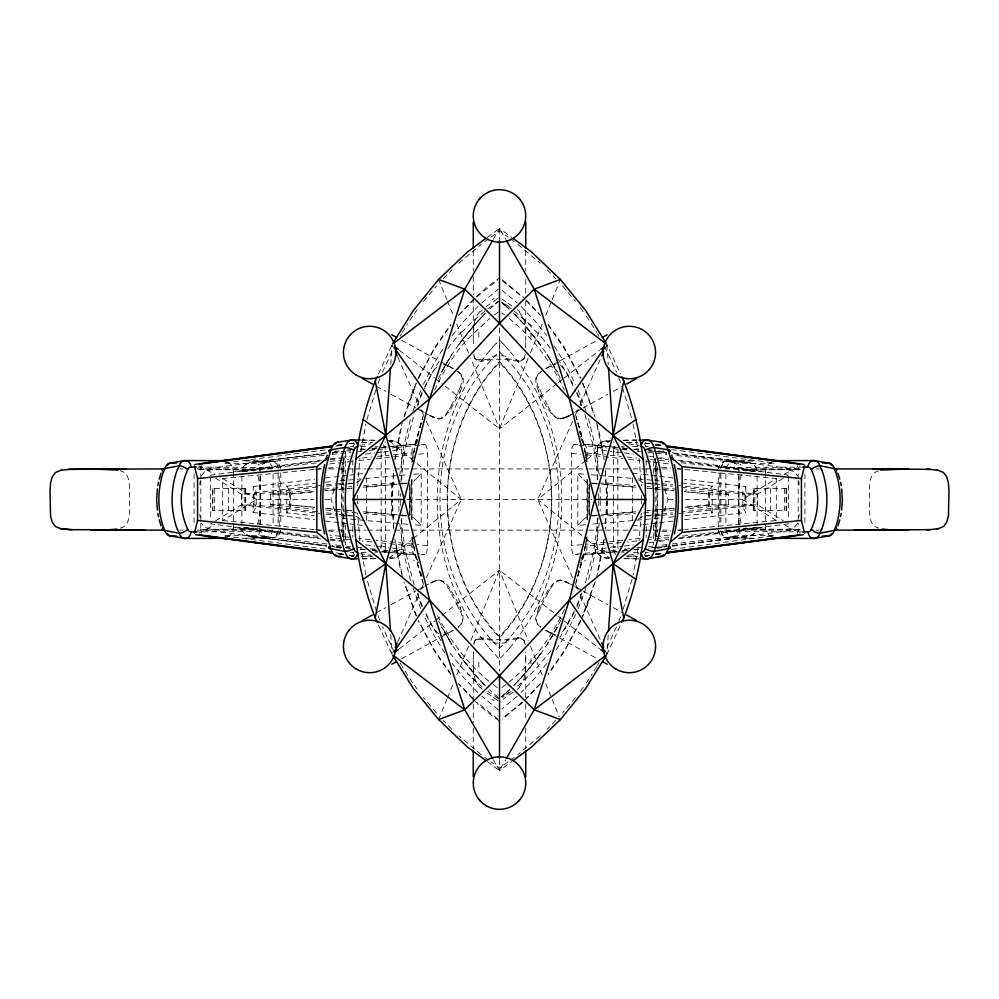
<?xml version="1.0" encoding="UTF-8"?>
<svg xmlns="http://www.w3.org/2000/svg" width="999" height="999" viewBox="0 0 999 999"><rect width="100%" height="100%" fill="white"/><g stroke="black" fill="none" stroke-linecap="round" stroke-linejoin="round"><path stroke-width="0.75" stroke-dasharray="5 3.75" d="M253.222 512.387L256.194 506.668L256.156 491.858L253.222 486.613L253.159 512.462L314.498 519.717M260.215 524.675L260.215 474.325M279.208 525.561L279.208 473.439M280.756 472.752L280.756 526.248M287.437 486.875L290.497 492.719L290.459 506.693L287.437 512.125A16.096 6.269 -37.4 0 1 286.775 512.887L293.281 513.561A371.965 14.91 4.3 0 0 313.986 515.634M415.547 554.845L414.922 554.87A8.891 2.847 -90 0 1 412.025 545.991L412.025 536.688M412.025 519.642L412.025 479.358M412.025 462.312L412.025 453.009A8.879 2.847 90 0 1 414.922 444.155L415.547 444.155M473.326 652.397L473.264 700.848M473.264 657.954L473.276 660.264M499.5 354.97L499.5 362.337M489.298 648.064A186.763 183.828 44.7 0 0 492.782 652.047L496.128 655.556A170.966 167.732 45 0 0 499.463 659.065L499.5 658.341M499.5 643.406C502.285 636.263 494.493 634.003 490.946 627.921C483.416 618.693 476.86 608.691 471.266 598.176C456.605 570.516 448.613 539.472 447.352 508.241C445.242 455.269 462.587 400.337 499.5 361.563C569.343 435.489 569.155 563.623 499.5 637.624M499.5 362.2L499.5 361.188M499.5 356.031L499.5 340.659M499.5 640.784L499.5 639.26M499.5 637.037L499.5 637.374M525.649 347.277L525.724 338.736M525.736 341.046L525.736 299.25M685.014 515.634A371.965 14.91 -4.3 0 0 705.706 513.561L712.212 512.887A16.096 6.269 37.4 0 1 711.575 512.125L708.503 506.281L708.541 492.257L711.563 486.875M718.244 526.248L718.244 472.752M719.792 473.439L719.792 525.561M738.785 474.325L738.785 524.675M684.502 519.717L745.841 512.462L742.844 507.205L742.806 492.282L745.841 486.538L684.502 479.283M473.276 338.736L473.351 347.277M499.5 352.147C578.746 425.399 578.771 572.19 499.5 648.189C420.429 571.378 419.805 427.997 499.5 351.436M525.724 660.264L525.649 651.723M290.497 492.769L289.46 494.105L289.46 504.895L290.497 506.281M708.503 506.281L709.54 504.895L709.54 494.105L708.503 492.769M598.751 500.724L598.676 505.606M600.312 500.811L600.074 511.251M606.655 500.849L605.307 527.722M400.287 496.565L400.324 493.643M357.317 499.5L357.392 495.379M641.608 503.621L641.658 500.874M256.194 492.395L254.133 494.155L317.295 487.212M392.37 495.467L393.693 471.278M398.701 495.579L398.926 487.749M742.806 506.718L744.48 504.87L757.579 504.845L783.266 520.729M473.326 652.734L473.351 651.723M525.661 346.94L525.674 346.266M392.145 496.565L393.594 470.192M606.893 500.961L605.406 528.808M409.752 485.214L409.79 515.209L409.79 483.791M473.389 332.467C473.601 325 474.4 316.608 480.319 311.288M525.611 666.533L524.075 678.821L519.492 686.862M357.667 485.776L359.902 458.304M641.333 513.224L639.098 540.696M409.865 483.791L409.865 515.209M589.135 515.209L589.21 483.791M258.866 534.89L259.865 528.758A8.516 5.532 -89.9 0 0 259.952 528.209M740.134 464.135L740.059 464.935A9.378 2.547 -71.1 0 1 741.108 465.109M411.538 479.682L410.789 499.5L411.551 519.555M400.849 481.93L405.107 448.539L414.061 414.51M390.734 364.523L392.12 344.505L393.381 347.352M605.619 651.648L606.88 654.495L608.266 634.477M587.449 519.555L588.211 499.5L587.462 479.682M598.126 517.807L593.893 550.461L584.877 584.74M799.2 514.098L798.875 517.519M199.812 484.877L200.137 481.456M399.662 476.036L403.996 445.03L410.589 418.519M599.338 522.964L595.004 553.97L588.411 580.481M343.943 458.241L341.658 483.141L341.658 515.859L343.943 540.759M655.057 540.759L657.342 515.859L657.342 483.141L655.057 458.241M597.302 449.288A9.953 6.469 -90 0 1 597.365 447.927C597.702 442.295 604.183 440.359 608.965 440.871M394.83 460.002L399.088 435.439L402.297 422.689M604.17 538.998L599.912 563.561L596.703 576.311M395.104 459.24L401.923 425.025M603.896 539.76L597.077 573.975M473.788 644.58C474.962 632.267 490.409 641.283 498.176 639.622C506.543 641.545 518.081 634.253 524.35 640.859A15.322 14.173 -58 0 1 525.049 644.455M525.212 354.42L524.35 358.142A15.322 14.173 58 0 0 525.049 354.545M412.2 461.563L416.059 440.796L422.814 416.883L413.549 453.096M586.8 537.437L582.941 558.204L576.186 582.117L585.451 545.904M360.789 451.398L365.909 423.976M638.211 547.602L633.091 575.024M340.996 529.433L341.945 532.292L341.945 466.708L342.645 462.337M656.355 536.663L656.818 533.741M413.611 453.109L416.059 440.796L423.526 414.835M585.389 545.891L582.941 558.204L575.474 584.165M280.619 530.569L279.345 534.265L275.337 537.474L245.342 538.261L272.452 537.774A6.456 4.683 -90 0 0 277.884 531.443A2.123 1.386 90 0 0 278.858 530.731M718.643 467.095L718.343 468.618L720.341 463.861L725.124 461.238L754.582 460.739M581.493 559.178L582.255 555.706M418.119 593.094L418.556 598.476L422.053 607.067M580.881 405.906L580.444 400.524L576.947 391.933M416.745 443.294L417.694 439.135M580.681 562.637L581.218 560.327M366.958 419.68L376.486 387.649M632.042 579.32L622.514 611.351M577.959 572.914L578.596 570.629M404.445 415.996L416.346 383.354M594.555 583.004L582.654 615.659M595.129 581.93L582.742 616.083M403.871 417.07L416.258 382.917M334.802 510.901L330.994 499.5L334.802 488.099M340.996 469.567L341.945 466.708M658.004 529.433L657.055 532.292L657.055 466.708L656.355 462.337M664.198 510.901L668.006 499.5L664.198 488.099M412.949 411.076L420.766 390.409M586.051 587.924L578.234 608.591M407.742 404.645L417.495 380.132M378.097 383.379L380.232 377.672M618.768 621.328L620.903 615.621M582.03 592.794L576.51 606.343M416.97 406.231L422.49 392.719M459.99 392.295L460.589 390.784L450.374 410.089L443.718 417.594L440.284 418.868L437.574 418.668L427.772 414.51M539.01 606.705L538.411 608.216L548.626 588.911L555.282 581.406L558.716 580.132L561.426 580.332L571.228 584.49M528.184 358.441L499.5 428.821L442.145 383.791M530.531 352.684L542.232 323.963M545.754 315.347L551.598 300.986M552.185 299.538L560.389 279.433M438.611 719.567L446.815 699.462M447.402 698.014L453.246 683.653M456.768 675.037L468.469 646.316M470.816 640.559L499.5 570.179L556.855 615.209M382.48 372.152L394.368 346.628M460.177 387.937L462.637 379.108L460.439 373.776M538.823 611.063C536.113 616.083 534.627 623.776 540.684 627.122M616.52 626.848L604.632 652.372M418.593 377.572L435.015 346.903L450.899 324.338M580.407 621.428L563.985 652.11L548.101 674.675M418.069 378.833L419.842 374.787M579.158 624.225L580.931 620.179M581.505 618.868L585.664 609.402M378.471 624.987L392.12 654.495L393.381 651.648M397.827 641.695L418.756 594.767M421.303 589.085L423.201 584.815M426.373 577.709L461.263 499.5L426.373 421.291M572.627 421.291L537.737 499.5L572.627 577.709M575.799 414.185L577.697 409.915M580.244 404.233L601.173 357.305M605.619 347.352L606.88 344.505L620.529 374.013M423.376 384.453L433.266 364.785L443.319 348.189M575.624 614.547L565.734 634.215L555.681 650.811M460.277 391.533L462.999 384.016L463.299 378.471L461.238 374.45L457.205 371.104M538.723 607.467L535.514 618.881L536.863 623.413L540.272 626.76A86.114 50.849 -67 0 0 540.834 627.085M378.471 374.013L392.12 344.505M424.313 388.761L425.524 386.126A220.005 219.455 44.2 0 1 439.597 360.489M606.88 654.495L620.529 624.987M797.552 523.189L794.392 527.335L786.438 529.545L757.005 529.87L745.179 527.984M201.473 475.786L204.633 471.64L212.587 469.418L242.033 469.068L253.846 470.941M257.63 524.388C261.588 508.454 261.601 490.472 257.655 474.537M741.345 474.537C737.399 490.472 737.412 508.454 741.37 524.388M418.531 378.471L433.454 350.324L450.799 325.237M574.5 610.764L559.215 638.673M580.469 620.541L565.546 648.688L548.201 673.776M422.053 391.933L418.556 400.524L418.119 405.906M564.485 609.165C551.373 637.424 532.529 663.336 508.079 682.829M576.947 607.067L580.444 598.476L580.881 593.094M438.249 378.858C450.012 354.458 466.421 332.417 485.439 313.187M560.751 620.142C548.988 644.542 532.579 666.583 513.561 685.814M457.455 393.793L451.648 404.857M541.545 605.207L547.352 594.143M424.75 386.501L432.992 371.491L438.386 365.172M574.25 612.499L566.008 627.509L560.614 633.828M400.062 336.226L401.523 333.641M597.477 665.359L598.938 662.774M493.331 239.236L499.5 228.446L511.813 237.487M487.187 761.513L499.5 770.554L505.669 759.764M402.197 332.53L407.679 323.688M596.803 666.47L591.321 675.312M389.972 558.004C398.676 560.327 410.377 545.978 391.383 551.623M448.364 410.427C445.904 415.209 440.734 420.841 434.852 417.844A84.153 49.713 -61.2 0 1 432.629 416.983L433.603 417.37L431.855 416.608M550.636 588.573C553.096 583.791 558.266 578.159 564.148 581.156A84.153 49.713 -61.2 0 1 566.371 582.017L565.559 581.693M409.802 320.404L412.737 316.109M586.263 682.891L589.198 678.596M414.198 313.948L418.781 307.617M580.219 691.383L584.802 685.052M550.936 650.724L534.79 670.092L516.695 686.987M452.272 335.464L464.498 320.442L477.847 306.531M546.728 663.536L534.502 678.558L521.153 692.469M598.376 444.805L603.533 441.271L611.613 440.684M423.489 301.448L436.463 285.989M575.511 697.552L562.537 713.011M400.587 554.17L396.853 557.18L389.822 558.066M489.373 350.999C419.855 433.491 419.842 565.496 489.373 648.001M509.627 648.001C579.145 565.509 579.158 433.504 509.627 350.999M458.241 315.422L475.049 297.59M540.759 683.591L523.951 701.423M459.203 315.072L472.752 300.786M539.797 683.953L526.248 698.239M413.574 474.275L421.166 473.638L417.17 477.897M585.426 524.725L577.834 525.362L581.83 521.103M492.844 347.003L496.128 343.444M468.119 338.761L489.872 318.331M443.219 278.659L451.86 269.83M555.781 720.341L547.14 729.17M461.8 332.168L471.703 322.202L486.75 309.565M324.076 455.332A382.467 18.182 -5.1 0 0 266.958 462.175L252.322 462.175C245.829 461.376 234.353 474.587 249.463 470.879M672.789 545.541L746.678 536.825C753.046 537.837 764.772 524.05 749.537 528.121M477.023 296.753L497.927 279.807M489.685 309.203L498.364 301.361M501.685 696.74L509.315 689.797M521.977 702.272L502.634 718.106M481.793 302.847L498.264 289.248M517.207 696.153L501.948 708.84M578.433 409.627L576.873 410.914M420.567 589.373L422.127 588.086M458.816 263.224L481.181 244.393M540.184 735.776L517.819 754.607M476.211 296.553L486.688 287.325L499.15 278.122M522.789 702.447L502.335 719.055M360.901 479.695L355.919 482.829M638.099 519.305L643.081 516.171M244.393 465.584L247.252 463.561L252.322 462.175M754.607 533.416L748.376 536.588M332.392 453.796L335.976 450.811M664.21 547.19L666.608 545.204M389.348 558.041L412.125 539.51M413.324 538.523L461.263 499.5L413.324 460.477M585.676 460.477L537.737 499.5L585.676 538.523M586.875 459.49L609.652 440.959M556.855 383.791L499.5 428.821L470.816 358.441M558.079 382.829L562.949 378.996M564.173 378.034L599.562 350.249M399.438 648.751L434.827 620.966M436.051 620.004L440.921 616.171M442.145 615.209L499.5 570.179L528.184 640.559M458.316 627.122L462.849 622.065L462.999 614.984L458.266 603.121L448.926 586.813L444.967 582.305L440.284 580.132L435.414 580.918L427.772 584.49M505.969 684.477L501.685 687.674M495.991 299.712L498.239 298.114M503.121 699.2L505.594 697.414M484.79 241.658L488.436 238.961M495.541 300.05L493.406 301.586M510.564 760.039L514.21 757.342M511.138 691.358L502.472 697.502M487.187 237.487L499.5 228.446L505.669 239.236M493.331 759.764L499.5 770.554L511.813 761.513M487.862 308.703L498.314 301.548M485.939 306.718L491.146 303.147M494.617 314.71L498.276 312.125M513.061 692.282L507.854 695.853M490.859 237.163L499.5 231.069L508.141 237.163M541.795 371.104L537.762 374.45L535.701 378.471L536.001 384.016L539.01 392.295L545.991 405.769L552.272 414.985L557.317 418.593L560.102 418.881L564.76 417.619L563.186 418.169M508.141 761.837L499.5 767.931L490.859 761.837M575.099 412.162L575.461 411.925A96.566 56.843 63.7 0 0 576.885 410.926M423.901 586.838L423.539 587.075A96.566 56.843 63.7 0 0 422.115 588.074M314.073 469.468L222.69 478.521L222.69 520.479L256.456 499.5L313.911 499.5M685.089 499.5L742.544 499.5L776.31 478.521L776.31 520.479L684.927 529.532M211.663 523.239L210.589 523.901L319.43 537.799M215.734 520.729L241.421 504.845L254.52 504.87L256.194 506.668M783.266 478.271L757.579 494.155L744.867 494.155L744.929 504.845L681.705 511.788M787.337 475.761L788.411 475.099L679.57 461.201M545.691 368.693L551.386 365.796A96.054 56.781 64 0 1 552.996 365.147L555.631 364.348M443.369 634.652L446.004 633.853A96.054 56.781 64 0 0 447.614 633.191L453.309 630.307M571.228 414.51C564.398 420.542 553.896 419.78 550.636 410.427M546.091 368.456L557.679 362.075M560.152 360.714L597.34 340.222M570.417 414.96L574.263 412.837M576.823 411.426L581.768 408.703M583.004 408.017L607.767 394.368M613.249 391.358L622.664 386.163M376.336 612.837L385.751 607.642M391.233 604.632L415.996 590.983M417.232 590.297L422.177 587.574M424.737 586.163L428.583 584.04M452.909 630.544L441.321 636.925M401.66 658.778L438.848 638.286M199.001 533.079L214.785 524.687M784.215 474.313L799.999 465.921M431.855 582.392L433.441 581.693M567.145 416.608L565.559 417.307M565.397 417.37L566.358 416.97A84.153 49.713 61.2 0 1 564.16 417.882L563.723 417.982M433.042 581.855L432.642 582.03A84.153 49.713 61.2 0 1 434.84 581.118C440.746 578.221 445.904 583.741 448.364 588.573M120.28 528.171C132.555 525.049 128.434 508.553 129.745 499.488C128.446 490.422 132.592 473.926 120.305 470.816M878.695 470.816C866.408 473.926 870.554 490.422 869.255 499.488C870.566 508.553 866.445 525.049 878.72 528.171M430.507 583.066L431.755 582.567M253.821 527.984L241.995 529.87L212.562 529.545L204.608 527.335L201.448 523.189M745.154 470.941L756.967 469.068L786.413 469.418L794.367 471.64L797.527 475.786M522.202 359.99L521.253 360.227M601.435 548.888L606.368 547.976M610.476 547.24L617.857 545.953L617.857 500.711M560.102 418.881L561.426 418.668M438.898 580.119L437.574 580.332M392.632 450.761L401.735 449.288L401.735 480.669M484.99 359.665L492.507 358.616M389.61 441.446C394.443 439.772 401.223 442.295 401.673 447.914A9.953 6.469 90 0 1 401.698 449.288M385.002 442.17L385.789 442.058M484.24 359.777L481.318 360.189M388.524 451.411L381.143 452.535L381.143 499.25M645.304 555.881L649.85 555.244M655.893 554.395L660.439 553.758M649.55 555.269L644.979 555.906L649.6 555.307M337.05 445.329L343.107 444.518M349.151 443.706L353.696 443.094M337.125 445.329L343.269 444.518M349.4 443.693L354.008 443.081M224.738 462.974L327.535 449.637M350.562 446.565L353.621 446.153M359.765 445.329L370.517 443.893M200.836 478.796L200.836 469.592L326.71 452.772M334.378 451.748L340.522 450.924M346.665 450.099L351.261 449.488M227.76 462.949A8.791 5.732 90 0 1 233.441 471.803L320.954 460.102M330.169 458.878L339.373 457.642M340.909 457.442L350.125 456.206M365.472 454.158L374.687 452.922M376.223 452.722L385.427 451.486L385.427 499.5M613.573 501.048L613.573 547.514L622.777 546.278M624.313 546.078L633.528 544.842M648.875 542.794L658.091 541.558M659.627 541.358L668.831 540.122M678.046 538.898L765.546 527.197A8.791 5.732 90 0 0 771.24 536.051L774.262 536.026M656.942 548.276L663.086 547.464M672.29 546.228L798.164 529.408L798.164 523.276M628.483 555.107L639.235 553.671M645.379 552.847L648.438 552.435M671.465 549.363L771.24 536.026M337.013 445.666L343.156 444.855M336.226 446.066L343.906 445.054M655.094 553.946L662.774 552.934M655.844 554.145L660.451 553.546M319.43 461.201L210.589 475.099L211.663 475.761M330.157 459.827L342.42 458.266M656.58 540.734L668.843 539.173M679.57 537.799L788.411 523.901L787.337 523.239M255.831 461.738L324.7 453.633M253.159 486.538L314.498 479.283M325.237 478.009L348.239 475.287M349.775 475.112L355.906 474.375M357.442 474.2L366.645 473.114M632.355 525.886L641.558 524.8M643.094 524.625L649.225 523.888M650.761 523.713L673.763 520.991M517.682 638.811L506.493 640.384M332.317 452.784L344.63 451.436M320.067 485.514L241.421 494.155L215.734 478.271M326.236 484.84L337.025 483.653M338.574 483.479L347.277 483.141M326.548 486.188L337.35 485.002M338.886 484.84L354.308 483.141L348.688 483.141M660.114 514.16L644.692 515.859L650.312 515.859M661.65 513.998L672.452 512.812M660.426 515.521L651.723 515.859M661.975 515.347L672.764 514.16M678.933 513.486L757.579 504.845L757.579 494.155L678.933 485.514M669.73 545.879L657.467 547.227M655.918 547.402L648.551 548.201M347.714 451.098L350.449 450.799M360.04 449.775L364.185 449.338M634.815 549.662L638.96 549.225M372.502 448.464L376.698 448.014M286.788 512.887L286.788 486.113L293.281 485.439A371.965 14.91 -4.3 0 1 319.643 482.817M622.302 550.986L626.498 550.536M382.292 447.44L389.323 446.715M392.145 446.428L414.922 444.13A412.849 19.618 -5.1 0 0 371.466 448.563M611.076 552.147L583.453 554.845M612.487 551.997L616.708 551.56M584.827 553.296L595.392 552.235A385.164 18.307 -5.1 0 0 616.321 550.074M315.622 469.318L321.815 468.706M328.009 468.094L337.3 467.17M289.223 494.143L314.598 491.658A380.631 14.91 -4.2 0 0 289.048 494.155L270.354 494.155L270.354 504.845A420.841 16.483 4.2 0 0 313.661 509.003M709.777 504.857L684.402 507.342A380.631 14.91 -4.2 0 0 709.952 504.845L728.646 504.845L728.646 494.155A420.841 16.483 4.2 0 0 685.339 489.997M661.7 531.83L670.991 530.906M678.733 530.144L683.378 529.682M581.793 553.608L574.213 554.358L577.909 554.545M345.841 488.748L324.875 490.696A380.631 14.91 -4.2 0 1 342.794 489.023M656.181 509.977L674.125 508.304A380.631 14.91 -4.2 0 1 647.065 510.801L651.648 510.389M397.24 484.24L362.737 487.225A380.631 14.91 -4.2 0 1 396.965 484.265M398.713 484.115L406.094 483.504M592.907 515.496L600.287 514.885M601.76 514.76L636.263 511.775A380.631 14.91 -4.2 0 1 602.035 514.735M746.678 536.825L732.055 536.825L705.244 540.122A385.164 18.307 -5.1 0 1 671.253 544.08M597.327 447.914L604.982 447.39M577.909 444.455L574.2 444.642A382.467 18.182 5.1 0 1 607.067 447.964M583.453 444.155L606.855 446.428M421.091 554.545L424.787 554.358L417.207 553.608M623.95 449.325L626.848 449.213M612.974 447.015L615.696 446.915M372.103 549.388L375.012 549.275M386.014 551.873L380.532 552.047M626.66 442.632L637.075 442.345M372.24 555.956L361.788 556.243M623.838 440.297L636.538 440.059M375.075 558.578L362.362 558.816M635.589 448.951L638.511 448.888M259.865 528.758L198.651 529.495M360.427 549.712L363.361 549.65M621.241 446.753L624.05 446.69M374.937 552.197L377.747 552.122M622.976 440.272L638.761 440.01M375.911 558.616L360.227 558.878M720.142 468.269A2.123 1.386 90 0 1 721.153 467.544L801.198 467.07M277.847 531.443L196.428 531.93M753.596 460.789L726.548 461.226A6.456 4.683 -90 0 0 721.116 467.557M351.286 556.406L353.921 556.368M632.592 446.553L638.386 446.503M773.8 463.149L740.134 463.723L726.548 461.226A8.566 5.007 -82.8 0 0 721.141 468.194M225.2 535.851L258.866 535.277L272.452 537.774A8.566 5.007 -82.8 0 0 277.859 530.806M366.383 552.322L360.589 552.372M800.349 469.505L739.16 470.154A8.516 5.594 90 0 0 738.985 470.766M361.613 442.669L372.177 442.669M626.823 442.669L637.387 442.669M749.537 470.879C764.747 474.862 753.084 461.226 746.678 462.175L732.042 462.175A382.467 18.182 5.1 0 0 674.924 455.332M671.465 449.637L774.262 462.974M194.081 464.523L196.366 464.523M802.634 464.523L804.919 464.523M197.802 467.07L277.847 467.557A2.123 1.386 -90 0 1 278.858 468.269M179.77 468.918L182.717 468.918M197.065 468.868L274.188 468.931M318.344 468.931L321.416 468.931M329.096 468.931L336.775 468.931M338.311 468.931L345.991 468.931M347.527 468.931L353.683 468.931M355.219 468.931L365.934 468.931M367.457 468.931L393.481 468.931M394.992 468.931L410.102 468.931M411.613 468.931L587.387 468.931M588.898 468.931L604.008 468.931M605.519 468.931L631.543 468.931M633.066 468.931L643.781 468.931M645.317 468.931L651.473 468.931M653.009 468.931L660.689 468.931M662.225 468.931L669.904 468.931M677.584 468.931L680.656 468.931M724.812 468.931L801.935 468.868M816.283 468.918L819.23 468.918M363.486 485.526A420.841 16.483 -4.2 0 1 391.358 483.141L400.149 483.141M401.61 483.141L408.928 483.141M590.072 483.141L597.39 483.141M598.851 483.141L607.642 483.141A420.841 16.483 4.2 0 1 635.514 485.526M650.312 483.141L644.692 483.141L660.114 484.84M651.723 483.141L660.426 483.479M728.646 494.155L709.964 494.155A380.631 14.91 4.2 0 0 684.427 491.658L709.777 494.143M324.787 499.5L330.994 499.5M407.005 499.5L591.995 499.5M668.006 499.5L674.213 499.5M270.354 504.845L289.036 504.845A380.631 14.91 4.2 0 0 314.573 507.342L289.223 504.857M347.277 515.859L338.574 515.521M348.688 515.859L354.308 515.859L338.886 514.16M363.486 513.474A420.841 16.483 4.2 0 0 391.358 515.859L400.149 515.859M401.61 515.859L408.928 515.859M590.072 515.859L597.39 515.859M598.851 515.859L607.642 515.859A420.841 16.483 -4.2 0 0 635.514 513.474M249.463 528.121C234.253 524.138 245.916 537.774 252.322 536.825L326.211 545.541M179.745 530.119L182.68 530.119M197.04 530.082L274.176 530.132M318.319 530.132L321.403 530.132M329.083 530.132L336.763 530.132M338.299 530.132L345.979 530.132M347.515 530.132L353.658 530.132M355.207 530.132L365.921 530.132M367.445 530.132L393.469 530.132M394.98 530.132L410.089 530.132M411.6 530.132L587.4 530.132M588.911 530.132L604.02 530.132M605.531 530.132L631.555 530.132M633.079 530.132L643.793 530.132M645.342 530.132L651.485 530.132M653.021 530.132L660.701 530.132M662.237 530.132L669.917 530.132M677.597 530.132L680.681 530.132M724.824 530.132L801.96 530.082M816.32 530.119L819.255 530.119M802.572 531.93L721.153 531.443A2.123 1.386 -90 0 1 720.142 530.731M224.738 536.026L327.535 549.363M252.322 536.825L266.945 536.825L293.756 540.122A385.164 18.307 5.1 0 0 327.747 544.08M361.613 556.331L372.177 556.331M626.823 556.331L637.387 556.331M198.651 469.505L259.84 470.154A8.516 5.594 -90 0 1 260.015 470.766M800.349 529.495L739.135 528.758A8.516 5.532 89.9 0 1 739.048 528.209M360.239 440.01L376.024 440.272M360.614 446.503L366.408 446.553M244.418 460.739L275.337 461.526L279.345 464.735L280.619 468.431M638.411 552.372L632.617 552.322M638.773 558.878L623.089 558.616M225.2 463.149L258.866 463.723L272.452 461.226A6.456 4.683 90 0 1 277.884 467.557M773.8 535.851L740.134 535.277L726.548 537.774A6.456 4.683 90 0 1 721.116 531.443M245.404 460.789L272.452 461.226A8.566 5.007 82.8 0 1 277.859 468.194M362.462 440.059L375.162 440.297M645.079 556.368L647.714 556.406M636.638 558.816L623.925 558.578M361.925 442.345L372.34 442.632M374.95 446.69L377.759 446.753M360.489 448.888L363.411 448.951M635.639 549.65L638.573 549.712M621.253 552.122L624.063 552.197M637.212 556.243L626.76 555.956M618.468 552.047L612.986 551.873M383.304 446.915L386.026 447.015M372.152 449.213L375.05 449.325M623.988 549.275L626.897 549.388M421.091 444.455L424.8 444.642A382.467 18.182 -5.1 0 0 391.933 447.964M387.387 440.684L395.467 441.271L400.624 444.805M609.178 558.066C600.699 560.639 588.374 545.891 607.617 551.623M390.035 440.871L392.47 440.996M609.028 558.004L602.147 557.18L598.413 554.17M394.018 447.39L401.673 447.914M577.834 525.362L577.834 473.638L585.426 474.275M592.907 483.504L600.287 484.115M601.76 484.24L636.263 487.225A380.631 14.91 4.2 0 0 602.035 484.265M397.24 514.76L362.737 511.775A380.631 14.91 4.2 0 0 396.965 514.735M398.713 514.885L406.094 515.496M421.166 473.638L421.166 525.362L413.574 524.725M347.352 510.389L351.96 510.801A380.631 14.91 4.2 0 1 324.825 508.304L342.819 509.977M653.159 488.748L674.125 490.696A380.631 14.91 4.2 0 0 656.206 489.023M661.7 467.17L670.991 468.094M677.185 468.706L683.378 469.318M684.927 469.468L776.31 478.521M222.69 520.479L314.073 529.532M315.622 529.682L320.267 530.144M328.009 530.906L337.3 531.83M414.173 553.296L403.608 552.235A385.164 18.307 5.1 0 1 382.679 550.074M609.677 446.715L616.708 447.44M712.212 512.887L712.212 486.113L705.719 485.439A371.965 14.91 4.3 0 0 679.357 482.817M382.292 551.56L386.513 551.997M387.924 552.147L414.922 554.87A412.849 19.618 5.1 0 1 382.205 551.548M506.493 358.616L517.682 360.189M634.815 449.338L638.96 449.775M622.302 448.014L626.498 448.464M372.502 550.536L376.698 550.986M360.04 549.225L364.185 549.662M492.507 640.384L481.318 638.811M648.551 450.799L651.286 451.098M350.449 548.201L343.082 547.402M654.37 451.436L666.683 452.784M341.533 547.227L329.27 545.879M661.975 483.653L672.764 484.84M661.65 485.002L672.452 486.188M681.705 487.212L744.929 494.155L743.393 493.706L742.806 492.395M317.295 511.788L254.071 504.845L254.071 494.155L241.421 494.155L241.421 504.845L320.067 513.486M326.548 512.812L337.35 513.998M326.236 514.16L337.025 515.347M674.3 453.633L743.169 461.738M632.355 473.114L641.558 474.2M643.094 474.375L649.225 475.112M650.761 475.287L673.763 478.009M325.237 520.991L348.239 523.713M349.775 523.888L355.906 524.625M357.442 524.8L366.645 525.886M656.58 458.266L668.843 459.827M330.157 539.173L342.42 540.734M655.844 444.855L661.987 445.666M655.094 445.054L662.774 446.066M336.226 552.934L343.906 553.946M338.549 553.546L343.156 554.145M645.304 443.094L649.85 443.706M655.893 444.518L661.95 445.329M644.992 443.081L649.6 443.693M655.731 444.518L661.875 445.329M628.483 443.893L639.235 445.329M645.379 446.153L648.438 446.565M647.739 449.488L652.335 450.099M658.478 450.924L664.622 451.748M672.29 452.772L798.164 469.592L798.164 478.796M613.573 499.5L613.573 451.486L622.777 452.722M624.313 452.922L633.528 454.158M648.875 456.206L658.091 457.442M659.627 457.642L668.831 458.878M678.046 460.102L765.546 471.803A8.791 5.732 -90 0 1 771.24 462.949M227.76 536.051A8.791 5.732 -90 0 0 233.441 527.197L320.954 538.898M330.169 540.122L339.373 541.358M340.909 541.558L350.125 542.794M365.472 544.842L374.687 546.078M376.223 546.278L385.427 547.514L385.427 501.048M200.836 523.276L200.836 529.408L326.71 546.228M335.914 547.464L342.058 548.276M350.562 552.435L353.621 552.847M359.765 553.671L370.517 555.107M349.4 555.307L354.021 555.931L349.45 555.269M746.678 462.175L751.748 463.561L754.607 465.584M338.561 553.758L343.107 554.395M349.151 555.244L353.696 555.881M617.857 499.25L617.857 452.535L610.476 451.411M613.211 442.058L613.998 442.17M606.53 440.996L609.39 441.446M437.574 418.668L438.898 418.881M561.426 580.332L560.102 580.119M606.368 450.761L597.265 449.288L597.265 480.669M381.143 500.711L381.143 545.953L388.524 547.24M521.253 638.773L522.202 639.01M392.632 547.976L397.565 548.888M443.369 364.348L446.004 365.147A96.054 56.781 -64 0 1 447.614 365.809L453.309 368.693M555.631 634.652L552.996 633.853A96.054 56.781 -64 0 1 551.386 633.191L545.691 630.307M250.624 536.588L244.393 533.416M643.081 482.829L638.099 479.695M355.919 516.171L360.901 519.305M567.245 582.567L568.493 583.066M565.958 581.855L567.145 582.392M784.215 524.687L799.999 533.079M199.001 465.921L214.785 474.313M401.66 340.222L438.848 360.714M441.321 362.075L452.909 368.456M376.336 386.163L385.751 391.358M391.233 394.368L415.996 408.017M417.232 408.703L422.177 411.426M424.737 412.837L428.583 414.96M576.823 587.574L581.768 590.297M583.004 590.983L607.767 604.632M613.249 607.642L622.664 612.837M570.417 584.04L574.263 586.163M546.091 630.544L557.679 636.925M560.152 638.286L597.34 658.778M447.502 365.484L452.097 368.007M546.903 630.993L551.498 633.516M498.239 700.886L496.728 699.837M742.544 499.5L776.31 520.479M222.69 478.521L256.456 499.5M498.513 698.788L487.862 691.358M501.86 302.31L511.138 308.703M423.901 412.162L423.539 411.925A96.566 56.843 -63.7 0 1 422.115 410.926M575.099 586.838L575.461 587.075A96.566 56.843 -63.7 0 1 576.885 588.074M507.854 303.147L513.061 306.718M491.146 695.853L485.939 692.282M560.614 365.172L566.008 371.491L574.25 386.501M438.386 633.828L432.992 627.509L424.75 612.499M505.594 301.586L501.985 298.951M493.406 697.414L496.528 699.687M501.935 312.987L504.383 314.71M497.927 719.23L477.023 702.272M502.634 280.931L521.977 296.753M497.315 687.674L493.031 684.477M502.335 279.957L523.951 297.59M499.15 720.903L486.688 711.688L475.049 701.423M510.564 238.961L514.21 241.658M484.79 757.342L488.436 760.039M498.264 709.752L481.793 696.153M422.127 410.914L420.567 409.627M576.873 588.086L578.433 589.373M501.948 290.16L517.207 302.847M514.473 311.276L531.568 325.786M399.438 350.249L434.827 378.034M436.051 378.996L440.921 382.829M558.079 616.171L562.949 620.004M564.173 620.966L599.562 648.751M517.819 244.393L540.184 263.224M481.181 754.607L458.816 735.776M586.875 539.51L609.652 558.041M389.348 440.959L412.125 459.49M509.128 318.331L522.577 330.145L534.827 343.269A211.501 210.652 0.3 0 1 564.36 390.022M663.024 450.811L666.608 453.796M332.392 545.204L334.79 547.19M482.305 686.987L467.432 673.938M488.848 681.143C466.308 662.612 448.663 638.573 436.026 612.362M498.364 697.639L489.685 689.797M522.077 317.507L541.883 337.412M476.923 682.404L461.8 667.494L448.064 650.724M501.685 302.26L509.315 309.203M521.153 306.531L534.502 320.442L546.728 335.464M477.847 692.469L464.498 678.558L452.272 663.536M526.248 300.786L539.797 315.072M472.752 698.239L459.203 683.953M460.264 373.601L458.728 372.24A86.114 50.849 -67 0 0 457.117 371.141M480.319 687.712C474.4 682.392 473.601 674 473.389 666.533M547.14 269.83L555.781 278.659M451.86 729.17L443.219 720.341M525.973 299.638L540.759 315.422M581.83 477.897L577.834 473.638M417.17 521.103L421.166 525.362M473.026 699.375L458.241 683.591M513.561 313.187L523.926 324.101L541.133 345.816L523.926 324.101L513.623 313.261C530.894 330.706 545.841 350.524 557.479 372.165L547.152 354.608L560.751 378.858M485.439 685.814L475.074 674.899L457.867 653.184L475.074 674.899L485.377 685.739C468.106 668.294 453.159 648.476 441.521 626.835L451.848 644.392L438.249 620.142M502.872 343.444L506.156 347.003M519.492 312.138L524.075 320.179L525.611 332.467M562.537 285.989L575.511 301.448M436.463 713.011L423.489 697.552M548.201 325.237L565.546 350.324L580.469 378.471M450.799 673.776L433.454 648.688L418.531 620.541M548.101 324.338L563.985 346.903L580.407 377.572M450.899 674.675L435.015 652.11L418.593 621.428M580.219 307.617L584.802 313.948M414.198 685.052L418.781 691.383M586.263 316.109L589.198 320.404M409.802 678.596L412.737 682.891M554.233 346.029L565.734 364.785L575.624 384.453M444.767 652.971L433.266 634.215L423.376 614.547M441.121 640.721L432.267 626.061L424.5 610.764M591.321 323.688L596.803 332.53M407.679 675.312L402.197 666.47M597.477 333.641L598.938 336.226M400.062 662.774L401.523 665.359M547.352 404.857L541.545 393.793M451.648 594.143L457.455 605.207M604.632 346.628L616.52 372.152M394.368 652.372L382.48 626.848M575.799 584.815L577.697 589.085M580.244 594.767L601.173 641.695M397.827 357.305L418.756 404.233M421.303 409.915L423.201 414.185M585.614 389.485L595.129 417.07M582.717 382.854L585.664 389.61M416.283 616.146L403.871 581.93M582.654 383.354L594.555 415.996M422.49 606.343L416.97 592.794M416.346 615.659L404.445 583.004M576.51 392.719L582.03 406.231M578.234 390.409L586.051 411.076M420.766 608.591L412.949 587.924M538.823 387.937C536.251 383.079 534.602 375.649 540.272 372.24A86.114 50.849 67 0 1 541.883 371.141M460.177 611.063C462.749 615.921 464.398 623.351 458.728 626.76A86.114 50.849 67 0 1 458.166 627.085M438.611 279.433L446.815 299.538M447.402 300.986L453.246 315.347M456.768 323.963L468.469 352.684M530.531 646.316L542.232 675.037M545.754 683.653L551.598 698.014M552.185 699.462L559.215 716.695M538.723 391.533L538.411 390.784L539.01 392.295M460.277 607.467L460.589 608.216L459.99 606.705M618.768 377.672L620.903 383.379M378.097 615.621L380.232 621.328M657.055 466.708L658.004 469.567M622.514 387.649L632.042 419.68M414.123 584.74L405.107 550.461L400.874 517.807M376.486 611.351L366.958 579.32M584.939 414.51L593.893 448.539L598.151 481.93M575.474 414.835L580.856 432.642L585.451 453.096M423.526 584.165L418.144 566.358L413.549 545.904M588.411 418.519L595.004 445.03L599.338 476.036M421.041 572.914L422.04 576.298M410.589 580.481L403.996 553.97L399.662 522.964M739.135 528.758L740.134 534.89M597.077 425.025L603.896 459.24M401.923 573.975L395.104 539.76M579.258 430.881L580.319 435.002M596.703 422.689L599.912 435.439L604.17 460.002M402.297 576.311L399.088 563.561L394.83 538.998M417.507 559.178L418.319 562.637M580.681 436.376L581.63 440.522M633.091 423.976L638.211 451.398M365.909 575.024L360.789 547.602M718.381 530.569L719.655 534.265L723.663 537.474L753.658 538.261L726.548 537.774A8.566 5.007 82.8 0 1 721.141 530.806M585.389 453.109L580.856 432.642L576.186 416.883L582.941 440.796L586.8 461.563M413.611 545.891L418.144 566.358L422.814 582.117L416.059 558.204L412.2 537.437M342.182 533.741L342.645 536.663M525.212 644.58L524.125 640.696A4.108 3.846 -49.4 0 0 522.227 638.973M473.788 354.42C474.962 366.733 490.409 357.717 498.176 359.378C506.281 357.692 518.968 364.398 524.125 358.304A4.108 3.846 49.4 0 1 522.227 360.027M639.098 458.304L641.333 485.776M359.902 540.696L357.667 513.224M798.863 481.456L799.188 484.877M200.125 517.519L199.8 514.098M605.307 471.278L606.655 499.5M393.693 527.722L392.345 499.5M605.406 470.192L606.93 499.5M393.594 528.808L392.07 499.5M606.88 344.505L608.266 364.523M390.734 634.477L392.12 654.495M258.866 464.135L258.941 464.935A9.378 2.547 71.1 0 0 257.892 465.109M589.135 483.791L589.21 515.209L589.248 485.214M600.074 487.749L600.324 499.5M398.926 511.251L398.676 499.5M525.661 652.06L525.674 652.734M400.324 505.606L400.249 499.5M641.608 495.379L641.683 499.5M357.342 500.874L357.392 503.621M598.676 493.643L598.751 499.5M499.5 648.189L499.5 642.145M499.5 353.409L499.5 352.285M499.5 358.129L499.5 360.127M804.919 473.851L804.919 525.149M798.164 480.332L798.164 521.74M788.411 476.623L788.411 519.33M786.113 488.573L786.113 510.427M784.39 488.573L784.39 510.427M770.491 488.573L770.491 510.427M765.546 471.803L765.546 527.197M757.105 476.261L757.105 525.836M754.807 488.573L754.807 510.427M753.683 488.573L753.683 510.427M745.841 486.538L745.841 512.462M738.973 525.024L738.973 470.879A8.741 7.705 -90 0 0 732.042 462.175A8.741 5.332 -82.8 0 0 726.136 469.28M725.911 473.976L725.911 525.024M720.891 473.551L720.891 525.449M655.844 461.788L655.844 537.212M655.044 458.066L655.044 485.689M655.044 513.311L655.044 540.934M653.558 452.547L653.558 474.1M653.558 524.9L653.558 544.917M646.203 460.102L646.203 472.465M646.203 526.535L646.203 537.35M632.355 477.772L632.355 496.391M632.355 497.952L632.355 521.228M607.642 483.141L607.642 515.859M597.265 518.319L597.265 549.687A9.978 6.581 -90 0 0 597.277 550.973M587.4 482.779L587.4 516.221A10.752 1.798 -46.8 0 0 581.855 521.178M627.534 448.563A412.849 19.618 5.1 0 0 584.065 444.13A8.879 2.847 -90 0 1 586.975 453.009L586.975 462.312M586.975 479.358L586.975 519.642M586.975 536.688L586.975 545.991A8.891 2.847 90 0 1 584.078 554.845A412.849 19.618 -5.1 0 0 616.795 551.548M574.2 444.605A8.729 2.797 -90 0 0 571.453 453.321L571.465 545.679A8.729 2.797 90 0 0 574.213 554.395M525.736 250.687L525.736 270.916M525.736 279.395L525.736 294.892M525.736 657.954L525.736 699.75M525.736 704.108L525.736 719.605M525.736 728.084L525.736 748.313M499.5 228.446L499.5 239.56M499.5 327.859L499.5 671.141M499.5 759.44L499.5 770.554M473.264 250.687L473.264 270.916M473.264 276.436L473.264 294.892M473.264 298.152L473.264 341.046M473.264 704.108L473.264 722.564M473.264 728.084L473.264 748.313M424.8 444.605A8.729 2.797 90 0 1 427.547 453.321L427.535 545.679A8.729 2.797 -90 0 1 424.787 554.395M411.6 482.779L411.6 516.221A10.752 1.798 46.8 0 1 417.145 521.178M401.735 518.319L401.735 549.687A9.978 6.581 90 0 1 401.723 550.973M391.358 483.141L391.358 515.859M366.645 477.772L366.645 496.391M366.645 497.952L366.645 521.228M352.797 460.102L352.797 472.465M352.797 526.535L352.797 537.35M345.442 452.547L345.442 474.1M345.442 524.9L345.442 544.917M343.956 458.066L343.956 485.689M343.956 513.311L343.956 540.934M343.156 461.788L343.156 537.212M278.109 473.551L278.109 525.449M273.089 473.976L273.089 525.024M260.027 525.024L260.027 470.879A8.741 7.705 90 0 1 266.958 462.175A8.741 5.332 82.8 0 1 272.864 469.28M245.317 488.573L245.317 510.427M244.193 488.573L244.193 510.427M241.895 476.261L241.895 525.836M233.454 471.803L233.454 527.197M228.509 488.573L228.509 510.427M214.61 488.573L214.61 510.427M212.887 488.573L212.887 510.427M210.589 476.623L210.589 519.33M200.836 480.332L200.836 521.74M194.081 473.851L194.081 525.149M506.78 642.757A63.187 59.952 0 0 1 492.22 642.757M476.923 639.497A13.849 11.464 21.2 0 1 481.231 639.685M476.798 639.01A4.046 3.796 41.1 0 0 475 640.459L474.438 641.683A16.983 15.847 53.7 0 0 473.751 644.417M478.921 667.257A89.148 33.941 86.4 0 1 478.808 661.862M482.167 689.11A38.636 34.253 -79.3 0 1 480.469 687.524M492.107 699.238A54.371 12.575 39.5 0 1 494.043 700.624M506.231 694.255A54.371 16.783 -41.2 0 1 508.778 692.569M519.742 687.15A35.452 31.781 73.7 0 1 517.12 689.522M530.894 658.778A89.148 44.593 -85.3 0 1 530.844 665.846M517.632 638.086A15.46 14.286 -34.3 0 1 521.391 638.036M492.22 356.243A63.187 59.952 0 0 1 506.78 356.243M481.231 359.315A13.849 11.464 -21.2 0 1 476.923 359.503M476.798 359.99A4.046 3.796 -41.1 0 1 475 358.541L474.438 357.317A16.983 15.847 -53.7 0 1 473.751 354.583M478.808 337.138A89.148 33.941 -86.4 0 1 478.921 331.743M480.469 311.476A38.636 34.253 79.3 0 1 482.167 309.89M494.043 298.376A54.371 12.575 -39.5 0 1 492.107 299.762M508.778 306.431A54.371 16.783 41.2 0 1 506.231 304.745M517.12 309.478A35.452 31.781 -73.7 0 1 519.742 311.85M530.844 333.154A89.148 44.593 85.3 0 1 530.894 340.222M521.391 360.964A15.46 14.286 34.3 0 1 517.632 360.914M383.341 444.667A8.791 5.732 -90 0 1 385.414 451.486M385.414 547.514A8.791 5.732 90 0 1 383.341 554.333M200.849 469.592A6.593 4.296 -90 0 1 201.623 465.771M201.623 533.229A6.593 4.296 90 0 1 200.849 529.408M353.059 447.065A6.593 4.296 90 0 1 354.657 443.831M354.657 555.169A6.593 4.296 -90 0 1 353.059 551.935M380.906 449.925A8.916 5.844 -90 0 1 381.168 452.535M381.106 545.953A8.941 5.807 -89.9 0 1 380.844 548.638M400.749 549.4A52.035 0.749 9.5 0 1 404.258 550.099M413.374 560.327A92.857 3.796 8 0 1 413.549 560.402M414.173 560.726A92.857 3.796 8 0 1 414.41 560.926M356.943 512.912A420.841 16.483 4.2 0 1 324.151 509.965M270.354 494.155A420.841 16.483 -4.2 0 1 313.661 489.997M324.151 489.035A420.841 16.483 -4.2 0 1 343.993 487.237M348.639 486.825A420.841 16.483 -4.2 0 1 351.748 486.55M406.356 515.521A380.631 14.91 4.2 0 1 402.322 515.184M241.908 471.615A421.266 19.605 -5 0 1 317.857 462.762M330.132 461.413A421.266 19.605 -5 0 1 348.289 459.478M362.175 458.029A421.266 19.605 -5 0 1 372.003 457.018M377.659 456.431A421.266 19.605 -5 0 1 389.036 455.282M393.319 454.857A421.266 19.605 -5 0 1 412.038 453.009M412.038 545.991A421.266 19.605 5 0 1 377.659 542.569M372.003 541.982A421.266 19.605 5 0 1 362.175 540.971M349.675 539.672A421.266 19.605 5 0 1 330.132 537.587M317.857 536.238A421.266 19.605 5 0 1 241.908 527.385M331.993 454.433A382.467 18.182 -5.1 0 1 351.186 452.297M358.579 451.498A382.467 18.182 -5.1 0 1 362.113 451.111M369.193 450.349A382.467 18.182 -5.1 0 1 385.914 448.588M252.347 462.175A412.849 19.618 -5.1 0 1 325.174 453.571M332.48 452.759A412.849 19.618 -5.1 0 1 350.287 450.824M360.826 449.687A412.849 19.618 -5.1 0 1 365.372 449.213M260.027 528.121A8.741 7.705 -89.9 0 0 266.945 536.825A8.754 5.332 -82.8 0 0 272.864 529.72M377.597 551.073A412.849 19.618 5.1 0 1 371.466 550.437M365.372 549.787A412.849 19.618 5.1 0 1 360.826 549.313M350.287 548.176A412.849 19.618 5.1 0 1 332.48 546.241M326.623 545.591A412.849 19.618 5.1 0 1 252.347 536.825M329.732 463.936A373.376 18.157 -5.2 0 1 353.221 461.238M358.853 460.614A373.376 18.157 -5.2 0 1 370.242 459.353M375.986 458.728A373.376 18.157 -5.2 0 1 412.612 454.845M418.581 454.233A373.376 18.157 -5.2 0 1 427.547 453.321M402.322 483.816A380.631 14.91 -4.2 0 1 406.356 483.479M417.145 477.834A10.752 1.798 -47 0 1 411.488 482.929M286.8 486.113A16.096 6.294 37.3 0 1 287.45 486.875M325.362 482.255A371.965 14.91 -4.3 0 1 334.041 481.418M339.885 480.869A371.965 14.91 -4.3 0 1 360.739 478.933M365.272 478.521A371.965 14.91 -4.3 0 1 407.879 474.762M407.879 524.238A371.965 14.91 4.3 0 1 339.885 518.131M334.041 517.582A371.965 14.91 4.3 0 1 325.362 516.745M427.547 545.679A373.376 18.157 5.2 0 1 417.082 544.617M412.612 544.155A373.376 18.157 5.2 0 1 375.986 540.272M370.242 539.647A373.376 18.157 5.2 0 1 358.853 538.386M349.013 537.287A373.376 18.157 5.2 0 1 329.732 535.064M375.274 549.288A385.164 18.307 5.1 0 1 369.38 548.663M362.063 547.877A385.164 18.307 5.1 0 1 357.704 547.415M350.474 546.615A385.164 18.307 5.1 0 1 346.154 546.141M340.447 545.516A385.164 18.307 5.1 0 1 331.955 544.567M728.646 504.845A420.841 16.483 -4.2 0 1 685.339 509.003M674.849 509.965A420.841 16.483 -4.2 0 1 642.057 512.912M647.252 486.55A420.841 16.483 4.2 0 1 650.361 486.825M655.007 487.237A420.841 16.483 4.2 0 1 674.849 489.035M596.678 515.184A380.631 14.91 -4.2 0 1 592.644 515.521M586.962 453.009A421.266 19.605 5 0 1 605.681 454.857M609.964 455.282A421.266 19.605 5 0 1 621.341 456.431M626.997 457.018A421.266 19.605 5 0 1 636.825 458.029M650.711 459.478A421.266 19.605 5 0 1 668.868 461.413M681.143 462.762A421.266 19.605 5 0 1 757.092 471.615M757.092 527.385A421.266 19.605 -5 0 1 681.143 536.238M668.868 537.587A421.266 19.605 -5 0 1 649.325 539.672M636.825 540.971A421.266 19.605 -5 0 1 626.997 541.982M621.341 542.569A421.266 19.605 -5 0 1 586.962 545.991M613.086 448.588A382.467 18.182 5.1 0 1 629.807 450.349M636.887 451.111A382.467 18.182 5.1 0 1 640.421 451.498M647.814 452.297A382.467 18.182 5.1 0 1 667.007 454.433M633.628 449.213A412.849 19.618 5.1 0 1 638.174 449.687M648.713 450.824A412.849 19.618 5.1 0 1 666.52 452.759M673.826 453.571A412.849 19.618 5.1 0 1 746.653 462.175M738.973 528.121A8.741 7.705 89.9 0 1 732.055 536.825A8.754 5.332 82.8 0 1 726.136 529.72M746.653 536.825A412.849 19.618 -5.1 0 1 672.377 545.591M666.52 546.241A412.849 19.618 -5.1 0 1 648.713 548.176M638.174 549.313A412.849 19.618 -5.1 0 1 633.628 549.787M627.534 550.437A412.849 19.618 -5.1 0 1 621.403 551.073M571.453 453.321A373.376 18.157 5.2 0 1 580.419 454.233M586.388 454.845A373.376 18.157 5.2 0 1 623.014 458.728M628.758 459.353A373.376 18.157 5.2 0 1 640.147 460.614M645.779 461.238A373.376 18.157 5.2 0 1 669.268 463.936M592.644 483.479A380.631 14.91 4.2 0 1 596.678 483.816M587.512 482.929A10.752 1.798 47 0 1 581.855 477.834M711.55 486.875A16.096 6.294 -37.3 0 1 712.2 486.113M591.121 474.762A371.965 14.91 4.3 0 1 633.728 478.521M638.261 478.933A371.965 14.91 4.3 0 1 659.115 480.869M664.959 481.418A371.965 14.91 4.3 0 1 673.638 482.255M673.638 516.745A371.965 14.91 -4.3 0 1 664.959 517.582M659.115 518.131A371.965 14.91 -4.3 0 1 591.121 524.238M669.268 535.064A373.376 18.157 -5.2 0 1 649.987 537.287M640.147 538.386A373.376 18.157 -5.2 0 1 628.758 539.647M623.014 540.272A373.376 18.157 -5.2 0 1 586.388 544.155M581.918 544.617A373.376 18.157 -5.2 0 1 571.453 545.679M667.045 544.567A385.164 18.307 -5.1 0 1 658.553 545.516M652.846 546.141A385.164 18.307 -5.1 0 1 648.526 546.615M641.296 547.415A385.164 18.307 -5.1 0 1 636.937 547.877M629.62 548.663A385.164 18.307 -5.1 0 1 623.726 549.288M617.832 452.535A8.916 5.844 90 0 1 618.094 449.925M618.156 548.638A8.941 5.807 89.9 0 1 617.894 545.953M594.742 550.099A52.035 0.749 -9.5 0 1 598.251 549.4M584.59 560.926A92.857 3.796 -8 0 1 584.827 560.726M585.451 560.402A92.857 3.796 -8 0 1 585.626 560.327M613.586 451.486A8.791 5.732 90 0 1 615.659 444.667M615.659 554.333A8.791 5.732 -90 0 1 613.586 547.514M797.377 465.771A6.593 4.296 -90 0 1 798.151 469.592M798.151 529.408A6.593 4.296 90 0 1 797.377 533.229M644.343 443.831A6.593 4.296 -90 0 1 645.941 447.065M645.941 551.935A6.593 4.296 90 0 1 644.343 555.169M502.834 343.481A170.966 167.62 45 0 0 499.463 340.01A170.966 167.62 -45 0 0 496.166 343.481M506.081 347.065A186.751 183.641 44.8 0 1 509.565 351.061M509.702 648.064A186.751 183.828 -44.7 0 1 506.218 652.047L502.872 655.556A170.966 167.732 -45 0 1 499.537 659.065M489.435 351.061A186.751 183.641 -44.8 0 1 492.919 347.065M541.72 337.55A222.477 221.491 12.3 0 1 550.711 348.851M557.654 358.728A222.477 221.491 12.3 0 1 575.624 391.533M434.677 390.047A208.916 208.167 52 0 1 467.844 338.524M447.827 348.514A220.005 219.455 44.2 0 1 461.426 331.83M499.525 361.913A6.618 0.662 -79 0 1 499.413 362.162M448.489 588.461A72.44 43.719 63.9 0 1 451.76 594.068M457.217 605.332A70.979 42.595 63.9 0 1 459.952 611.138M451.76 404.932A72.44 43.719 -63.9 0 1 448.489 410.539M459.952 387.862A70.979 42.595 -63.9 0 1 457.217 393.668M550.511 410.539A72.44 43.719 63.9 0 1 547.24 404.932M541.783 393.668A70.979 42.595 63.9 0 1 539.048 387.862M547.24 594.068A72.44 43.719 -63.9 0 1 550.511 588.461M539.048 611.138A70.979 42.595 -63.9 0 1 541.783 605.332M447.702 487.824C444.88 541.508 462.187 597.24 499.5 636.6C568.781 563.199 569.018 435.964 499.5 362.637C467.47 396.079 450.324 441.958 447.702 487.824M413.274 454.47L412.637 458.778L413.349 454.483M586.363 540.222L585.726 544.53L586.338 540.259M280.657 530.382L280.357 531.905L280.657 530.382M591.258 594.355L585.614 609.515L591.233 594.48M446.391 363.374L441.521 372.165L451.848 354.608L446.391 363.374M557.479 626.835L547.152 644.392L557.479 626.835M461.85 340.459L457.867 345.816L475.074 324.101L485.377 313.261L475.087 324.2L461.85 340.459M541.133 653.184L528.571 669.38L513.561 685.739L523.926 674.899L541.133 653.184M509.428 689.71L501.76 696.715L509.44 689.76M265.097 462.674L264.335 463.024L265.097 462.674M568.781 415.821L567.245 416.433L568.781 415.821M660.239 553.771L655.656 554.408L660.339 553.871M351.96 488.199L347.352 488.611A380.631 14.91 -4.2 0 1 351.935 488.199M245.729 488.573L212.537 488.573L212.537 510.427L245.729 510.427L245.729 488.573M786.463 488.573L753.271 488.573L753.271 510.427L786.463 510.427L786.463 488.573M651.648 488.611L647.04 488.199A380.631 14.91 4.2 0 1 651.648 488.611M343.331 554.495L338.661 553.871L343.344 554.408M733.903 462.674L734.665 463.024L733.903 462.674M431.755 416.433L430.219 415.821L431.755 416.433M506.281 306.318L501.76 302.347L509.44 309.24L506.281 306.318M718.643 531.905L718.343 530.382L718.643 531.905M586.338 458.741L585.651 454.483L586.363 458.778M413.349 544.517L412.662 540.259L413.274 544.53"/><path stroke-width="1.5" d="M377.172 622.165L375.224 617.956C346.216 542.357 346.216 456.643 375.224 381.044L377.172 376.835M621.828 622.165L623.776 617.956C652.784 542.357 652.784 456.643 623.776 381.044L621.828 376.835M492.557 758.403L464.81 709.814L429.695 600.212L404.308 499.475L385.851 435.377L390.522 367.607M608.478 631.393L613.149 563.623L594.692 499.475L569.305 398.751L534.19 289.186L506.443 240.597M157.33 488.961L156.631 499.5L157.33 510.039M841.67 510.039L842.369 499.5L841.67 488.961M157.842 485.576L158.479 482.305M375.224 617.956L385.851 563.623L404.308 499.475L429.695 398.751L464.81 289.186L492.557 240.597M506.443 758.403L534.19 709.814L569.305 600.212L594.692 499.475L613.149 435.377L623.776 381.044M840.521 516.695L841.158 513.424M674.4 533.891C679.732 511.188 679.695 487.287 674.3 464.597M324.7 464.597C319.305 487.287 319.268 511.188 324.6 533.891M194.43 533.079L197.577 520.479L197.577 478.521L194.43 465.921M804.57 533.079L801.423 520.479L801.423 478.521L804.57 465.921M325.899 459.84L327.235 455.169M159.228 479.145L161.039 473.139M837.961 525.849L839.772 519.855M345.504 445.866C332.967 480.169 332.979 518.668 345.442 552.996A13.149 8.229 -85 0 0 350.886 558.766L357.217 558.866M163.449 472.14L164.735 468.593A11.626 7.143 84.8 0 1 170.729 463.061M835.551 526.86L834.265 530.407A11.626 7.143 84.8 0 1 828.271 535.939M653.496 445.866C666.033 480.169 666.021 518.668 653.558 552.996A13.149 8.229 85 0 1 648.114 558.766L646.952 558.891A6.556 4.945 -89.8 0 1 641.333 552.397A6.481 4.233 -90 0 0 645.192 548.563C656.555 517.082 656.48 481.768 645.167 450.287A6.456 4.221 -90 0 0 641.296 446.491A6.556 4.945 89.8 0 1 646.84 439.985L648.001 440.084A13.137 8.267 -85.6 0 1 653.483 445.879M345.517 445.879A13.137 8.267 85.6 0 1 350.999 440.097L352.16 439.972A6.556 4.945 -89.8 0 1 357.692 446.491A6.456 4.221 90 0 0 353.858 450.299C342.457 481.768 342.507 517.082 353.783 548.576A6.481 4.233 90 0 0 357.667 552.385A6.556 4.945 89.8 0 1 352.048 558.878L338.099 556.493A6.543 4.958 89.5 0 1 335.539 554.944M177.522 469.78L179.146 465.746A6.668 2.935 25.1 0 1 187.6 469.717A5.982 3.909 -90 0 1 190.971 467.095L196.428 467.07M821.478 529.22L819.854 533.254L834.265 530.407A6.643 2.785 23.5 0 0 836.525 527.947M187.7 469.717C179.146 488.386 179.146 510.614 187.7 529.283A5.982 3.909 90 0 0 190.971 531.905L196.428 531.93M802.572 531.93L808.029 531.93A5.982 3.909 -90 0 0 811.313 529.295C819.842 510.614 819.867 488.386 811.3 469.717A5.982 3.909 90 0 0 808.029 467.095L802.572 467.07M395.292 647.389L397.19 643.119M601.81 355.881L603.708 351.611M606.068 655.806L585.639 688.548L560.389 719.567L534.19 709.814L499.5 675.649L429.695 600.212L385.851 563.623L353.047 499.5L385.851 435.377L429.695 398.751L499.5 323.314L534.19 289.186L560.389 279.433L585.639 310.452L606.068 343.194M392.932 655.806L413.361 688.548L438.611 719.567L464.81 709.814L499.5 675.649L569.305 600.212L613.149 563.623L645.953 499.5L613.149 435.377L569.305 398.751L499.5 323.314L464.81 289.186L438.611 279.433L413.361 310.452L392.932 343.194M394.742 650.711L429.695 600.212M569.305 398.751L604.258 348.289M479.32 199.151L480.844 197.477M519.68 799.849L518.156 801.523M438.611 279.433L467.482 251.948L485.951 238.386M560.389 719.567L531.518 747.052L513.049 760.614M197.577 478.521L316.845 466.708L327.61 457.767M671.39 541.233L682.155 532.292L801.423 520.479M355.532 459.228L385.851 435.377L375.224 381.044M623.776 617.956L613.149 563.623L643.468 539.772M600.786 349.3L604.445 346.416M394.555 652.584L398.214 649.7M393.344 343.569L464.81 289.186M534.19 709.814L605.656 655.431M362.974 579.507L385.851 563.623L355.532 539.772M643.468 459.228L613.149 435.377L636.026 419.493M602.447 337.4L607.155 334.802M626.598 383.991L636.538 378.521M362.462 620.479L372.402 615.009M391.845 664.198L396.553 661.6M163.424 468.918L69.518 469.33L60.989 470.267L55.482 472.515L52.285 476.773L50.562 482.979L50.025 490.809L50.549 516.046L52.248 522.265L55.457 526.51L60.951 528.746L72.315 529.682M854.295 530.119L929.507 529.67L938.049 528.746L943.543 526.51L946.752 522.265L948.451 516.046L948.975 490.809L948.438 482.979L946.715 476.773L943.518 472.515L938.011 470.267L929.482 469.33L872.651 468.906M179.133 465.734L164.735 468.593A6.643 2.822 23.9 0 0 162.412 470.879M167.832 465.022A6.568 4.945 82.2 0 1 170.729 462.974L184.977 460.576L227.647 460.651M831.168 533.978A6.568 4.945 82.2 0 1 828.271 536.026L814.023 538.424L771.353 538.349M335.339 444.031A6.543 4.958 -89.6 0 1 338.299 442.095L352.16 439.972L359.89 440.022M206.643 462.774L332.517 445.954M666.483 553.046L792.357 536.226M195.617 464.323L330.869 446.478M199.438 464.123L265.522 455.394M268.594 454.995L280.894 453.371M283.966 452.959L288.574 452.36M291.658 451.948L331.606 446.678M667.394 552.322L707.342 547.052M710.426 546.64L715.034 546.041M718.106 545.629L730.406 544.005M733.478 543.606L799.562 534.877M666.595 552.734L803.383 534.677M111.026 529.657L116.858 529.033M880.793 470.092L908.403 468.893L835.576 468.918M60.951 528.746L69.493 529.67L109.69 529.757M111.626 529.657L90.559 530.094L163.399 530.119M639.11 440.022L646.84 439.972L660.701 442.082A6.543 4.958 89.6 0 1 663.661 444.031M771.353 460.651L814.023 460.576L828.271 462.987A6.568 4.945 -82.2 0 1 831.168 465.022M60.989 470.267L61.663 470.267M227.647 538.349L184.977 538.424L170.729 536.013A6.568 4.945 -82.2 0 1 167.832 533.978M340.746 556.48L338.099 556.493A13.074 8.204 -85 0 1 330.956 548.751A6.543 2.035 -16.4 0 1 329.183 546.628M170.729 462.987L176.561 462.987M822.439 462.987L828.271 462.987M126.349 468.906L68.869 469.343M926.647 469.343L930.131 469.343M353.047 499.5L404.308 499.475M594.692 499.475L645.953 499.5M835.601 530.119L908.441 530.094L887.374 529.657M926.685 529.682L930.169 529.682M93.244 530.107L144.705 530.119M170.729 536.013L176.561 536.013M822.439 536.013L828.271 536.013M658.254 556.48L660.901 556.493A6.543 4.958 -89.5 0 0 663.461 554.944M937.337 470.267L938.011 470.267M937.374 528.746L938.049 528.746M641.783 558.866L646.952 558.891L660.901 556.493A13.074 8.204 85 0 0 668.044 548.751A6.543 2.035 16.4 0 0 669.817 546.628M90.597 468.893L118.207 470.092M671.39 457.767L682.155 466.708L801.423 478.521M197.577 520.479L316.845 532.292L327.61 541.233M882.142 529.033L887.974 529.657M668.131 446.478L803.383 464.323M667.394 446.678L707.342 451.948M710.426 452.36L715.034 452.959M718.106 453.371L730.406 454.995M733.478 455.394L799.562 464.123M199.438 534.877L265.522 543.606M268.594 544.005L280.894 545.629M283.966 546.041L288.574 546.64M291.658 547.052L331.606 552.322M195.617 534.677L332.405 552.734M666.483 445.954L792.357 462.774M206.643 536.226L332.517 553.046M811.4 469.717A6.668 2.935 -25.1 0 1 819.854 465.746L834.265 468.593A6.643 2.822 -23.9 0 1 836.588 470.879M391.845 334.802L396.553 337.4M362.462 378.521L372.402 383.991M626.598 615.009L636.538 620.479M602.447 661.6L607.155 664.198M613.149 563.623L636.026 579.507M362.974 419.493L385.851 435.377M513.049 238.386L531.518 251.948L560.389 279.433M485.951 760.614L467.482 747.052L438.611 719.567M534.19 289.186L605.656 343.569M393.344 655.431L464.81 709.814M394.555 346.416L398.214 349.3M600.786 649.7L604.445 652.584M518.156 197.477L519.68 199.151M480.844 801.523L479.32 799.849M394.742 348.289L429.695 398.751M569.305 600.212L604.258 650.711M601.81 643.119L603.708 647.389M395.292 351.611L397.19 355.881M819.854 465.746L821.478 469.78M177.522 529.22L179.146 533.254L164.735 530.407A6.643 2.785 -23.5 0 1 162.475 527.947M835.551 472.14L834.265 468.593A11.626 7.143 -84.8 0 0 828.271 463.061M163.449 526.86L164.735 530.407A11.626 7.143 -84.8 0 0 170.729 535.939M837.961 473.139L839.772 479.145M159.228 519.855L161.039 525.849M671.765 455.169L673.101 459.84M840.521 482.305L841.158 485.576M157.842 513.424L158.479 516.695M608.478 367.607L613.149 435.377M385.851 563.623L390.522 631.393M682.155 466.708L682.155 532.292M525.736 222.178L525.736 248.014M525.736 750.986L525.736 776.822M499.5 240.871L499.5 323.314M499.5 675.649L499.5 758.129M473.264 222.178L473.264 248.014M473.264 750.986L473.264 776.822M316.845 466.708L316.845 532.292M353.796 548.576A6.531 2.123 -17.2 0 1 344.967 551.361L330.944 548.763C320.055 516.933 320.105 481.58 331.069 449.787A13.062 8.242 85.6 0 1 338.299 442.095M353.833 450.287A6.531 2.123 17.2 0 0 345.017 447.49L331.069 449.787A6.543 2.048 16.5 0 0 329.183 451.81M190.946 531.93A6.556 4.945 -82 0 1 184.977 538.424A11.688 7.143 -84.7 0 1 179.096 533.291A6.668 3.022 -25.1 0 0 187.662 529.283M177.322 529.395A60.127 39.286 90 0 1 177.322 469.605M179.096 465.709A11.688 7.143 84.7 0 1 184.977 460.664A6.556 5.02 83.3 0 1 191.021 467.07M163.324 526.96A59.016 38.561 -90 0 1 163.312 472.028M808.054 531.93A6.556 4.945 82 0 0 814.023 538.424A11.688 7.143 84.7 0 0 819.904 533.291A6.668 3.022 25.1 0 1 811.338 529.283M821.678 469.605A60.127 39.286 -90 0 1 821.678 529.395M819.904 465.709A11.688 7.143 -84.7 0 0 814.023 460.664A6.556 5.02 -83.3 0 0 807.979 467.07M835.688 472.028A59.016 38.561 90 0 1 835.676 526.96M645.204 548.576A6.531 2.123 17.2 0 0 654.033 551.361L668.056 548.763C678.945 516.933 678.895 481.58 667.931 449.787A13.062 8.242 -85.6 0 0 660.701 442.095M645.167 450.287A6.531 2.123 -17.2 0 1 653.983 447.49L667.931 449.787A6.543 2.048 -16.5 0 1 669.817 451.81M486.376 805.806A26.236 26.236 0 0 0 525.736 783.091A26.236 26.236 0 0 0 486.388 760.351A26.236 26.236 0 0 0 486.376 805.806M485.826 238.324A26.236 26.236 0 0 0 525.736 216.558A26.236 26.236 0 0 0 486.938 192.882A26.236 26.236 0 0 0 485.826 238.324M355.719 668.693A26.236 26.236 0 0 0 395.866 647.427A26.236 26.236 0 0 0 357.367 623.289A26.236 26.236 0 0 0 355.719 668.693M356.243 375.075A26.236 26.236 0 0 0 395.879 352.859A26.236 26.236 0 0 0 356.83 329.645A26.236 26.236 0 0 0 356.243 375.075M615.409 374.75A26.236 26.236 0 0 0 655.556 353.484A26.236 26.236 0 0 0 617.057 329.345A26.236 26.236 0 0 0 615.409 374.75M615.933 669.018A26.236 26.236 0 0 0 655.569 646.803A26.236 26.236 0 0 0 616.52 623.588A26.236 26.236 0 0 0 615.933 669.018"/></g></svg>
